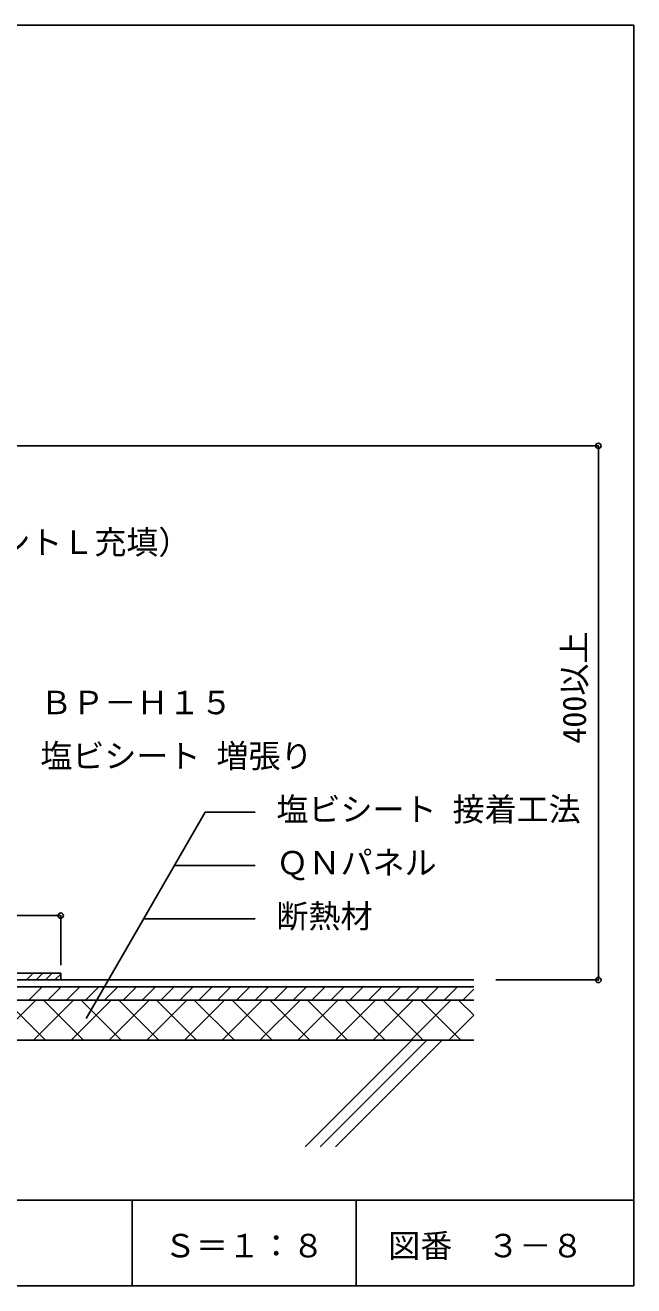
# Model space of a CAD drawing. Units: millimetres, scale not verified. Extents: x -585 to 695, y -1008 to 960.
# Drawn here: x 239 to 695, y 16 to 960 of the extents above; entities that cross this region are included whole.
import ezdxf
from ezdxf.enums import TextEntityAlignment as Align

# ---------------------------------------------------------------- set-up
doc = ezdxf.new("R2010")
doc.units = ezdxf.units.MM
doc.header["$LTSCALE"] = 8
doc.header["$PDMODE"] = 32
doc.header["$PDSIZE"] = 4
for name, color, linetype in [('4-2', 7, 'Continuous'), ('4-4', 2, 'Continuous'), ('4-A', 7, 'Continuous'), ('4-B', 7, 'Continuous'), ('4-D', 4, 'Continuous'), ('4-E', 4, 'Continuous'), ('F-2', 7, 'Continuous'), ('F-5', 6, 'Continuous'), ('F-7', 1, 'Continuous'), ('F-A', 7, 'Continuous')]:
    doc.layers.add(name, color=color, linetype=linetype)
doc.styles.add('HG丸ｺﾞｼｯｸM-PRO', font='')
doc.styles.add('ＭＳ ゴシック', font='')
doc.styles.get('HG丸ｺﾞｼｯｸM-PRO').set_extended_font_data('HG丸ｺﾞｼｯｸM-PRO')
doc.styles.get('ＭＳ ゴシック').set_extended_font_data('MS Gothic')

msp = doc.modelspace()

# ---------------------------------------------------------------- linework, layer by layer
at = {"layer": '4-2'}
for p, q in [((-209.232, 240.372), (575.193, 240.372)), ((-188.232, 245.372), (265.768, 245.372)), ((-209.232, 230.372), (575.193, 230.372)), ((-234.232, 200.372), (575.193, 200.372))]:
    msp.add_line(p, q, dxfattribs=at)
at = {"layer": '4-4', "color": 7}
for p, q in [((668.673, 645.372), (-179.913, 645.372)), ((668.673, 245.372), (668.673, 645.372)), ((668.673, 245.372), (591.719, 245.372))]:
    msp.add_line(p, q, dxfattribs=at)
at = {"layer": '4-4'}
for p, q in [((165.768, 250.372), (265.768, 250.372)), ((265.768, 250.372), (265.768, 245.372)), ((265.768, 245.372), (575.193, 245.372))]:
    msp.add_line(p, q, dxfattribs=at)
at = {"layer": '4-4', "color": 1}
for p in [(668.673, 645.372), (668.673, 245.372)]:
    msp.add_point(p, dxfattribs=at)
at = {"layer": '4-A'}
for p, q in [((284.775, 216.452), (374.063, 371.104)), ((411.375, 371.104), (374.063, 371.104)), ((411.375, 331.104), (350.969, 331.104)), ((411.375, 291.104), (327.875, 291.104))]:
    msp.add_line(p, q, dxfattribs=at)
at = {"layer": '4-B'}
for p, q in [((165.768, 293.594), (265.768, 293.594)), ((265.768, 293.594), (265.768, 256.411))]:
    msp.add_line(p, q, dxfattribs=at)
at = {"layer": '4-B', "color": 1}
msp.add_point((265.768, 293.594), dxfattribs=at)
at = {"layer": '4-D'}
for p, q in [((240.164, 245.372), (245.164, 250.372)), ((247.235, 245.372), (252.235, 250.372)), ((254.306, 245.372), (259.306, 250.372)), ((261.377, 245.372), (265.768, 249.763)), ((241.865, 230.372), (251.865, 240.372)), ((256.007, 230.372), (266.007, 240.372)), ((270.15, 230.372), (280.15, 240.372)), ((284.292, 230.372), (294.292, 240.372)), ((298.434, 230.372), (308.434, 240.372)), ((312.576, 230.372), (322.576, 240.372)), ((326.718, 230.372), (336.718, 240.372)), ((340.86, 230.372), (350.86, 240.372)), ((355.002, 230.372), (365.002, 240.372)), ((369.145, 230.372), (379.145, 240.372)), ((383.287, 230.372), (393.287, 240.372)), ((397.429, 230.372), (407.429, 240.372)), ((411.571, 230.372), (421.571, 240.372)), ((425.713, 230.372), (435.713, 240.372)), ((439.855, 230.372), (449.855, 240.372)), ((453.997, 230.372), (463.997, 240.372)), ((468.139, 230.372), (478.139, 240.372)), ((482.282, 230.372), (492.282, 240.372)), ((496.424, 230.372), (506.424, 240.372)), ((510.566, 230.372), (520.566, 240.372)), ((524.708, 230.372), (534.708, 240.372)), ((538.85, 230.372), (548.85, 240.372)), ((552.992, 230.372), (562.992, 240.372)), ((567.134, 230.372), (575.193, 238.431)), ((247.076, 230.372), (217.076, 200.372)), ((254.437, 200.372), (224.437, 230.372)), ((275.36, 230.372), (245.36, 200.372)), ((282.721, 200.372), (252.721, 230.372)), ((303.645, 230.372), (273.645, 200.372)), ((311.006, 200.372), (281.006, 230.372)), ((331.929, 230.372), (301.929, 200.372)), ((339.29, 200.372), (309.29, 230.372)), ((360.213, 230.372), (330.213, 200.372)), ((367.574, 200.372), (337.574, 230.372)), ((388.497, 230.372), (358.497, 200.372)), ((395.858, 200.372), (365.858, 230.372)), ((416.782, 230.372), (386.782, 200.372)), ((424.143, 200.372), (394.143, 230.372)), ((445.066, 230.372), (415.066, 200.372)), ((452.427, 200.372), (422.427, 230.372)), ((473.35, 230.372), (443.35, 200.372)), ((480.711, 200.372), (450.711, 230.372)), ((501.634, 230.372), (471.634, 200.372)), ((508.996, 200.372), (478.996, 230.372)), ((529.919, 230.372), (499.919, 200.372)), ((537.28, 200.372), (507.28, 230.372)), ((558.203, 230.372), (528.203, 200.372)), ((565.564, 200.372), (535.564, 230.372)), ((575.193, 219.027), (563.848, 230.372)), ((575.193, 219.078), (556.487, 200.372))]:
    msp.add_line(p, q, dxfattribs=at)
at = {"layer": '4-E'}
for p, q in [((448.909, 120.372), (528.909, 200.372)), ((460.222, 120.372), (540.222, 200.372)), ((471.536, 120.372), (551.536, 200.372))]:
    msp.add_line(p, q, dxfattribs=at)
at = {"layer": 'F-2'}
for p, q in [((319.193, 80.372), (319.193, 16.372)), ((487.193, 80.372), (487.193, 16.372))]:
    msp.add_line(p, q, dxfattribs=at)
at = {"layer": 'F-5'}
msp.add_line((-584.807, 80.372), (695.193, 80.372), dxfattribs=at)
at = {"layer": 'F-7'}
for p, q in [((-584.807, 960.372), (695.193, 960.372)), ((695.193, 960.372), (695.193, 16.372)), ((-584.807, 16.372), (695.193, 16.372))]:
    msp.add_line(p, q, dxfattribs=at)

# ---------------------------------------------------------------- texts
at = {"layer": '4-4', "color": 7, "style": 'ＭＳ ゴシック'}
msp.add_text('400以上', height=17.6, rotation=90, dxfattribs=at).set_placement((664.673, 422.372), align=Align.BOTTOM_LEFT)
at = {"layer": '4-A', "style": 'ＭＳ ゴシック'}
for s, p in [('Ｋ－８（ホルダー内、ロンシーラントＬ充填）', (-141.176, 559.104)), ('ＢＰ－Ｈ１５', (250.437, 439.104)), ('塩ビシート 増張り', (250.437, 399.104)), ('塩ビシート 接着工法', (427.375, 359.104)), ('ＱＮパネル', (427.375, 319.104)), ('断熱材', (427.375, 279.104))]:
    msp.add_text(s, height=17.6, dxfattribs=at).set_placement(p, align=Align.BOTTOM_LEFT)
at = {"layer": 'F-A', "style": 'HG丸ｺﾞｼｯｸM-PRO'}
for s, p in [('図番', (511.193, 32.372)), ('Ｓ＝１：８', (343.193, 32.372)), ('３－８', (585.462, 32.372))]:
    msp.add_text(s, height=17.6, dxfattribs=at).set_placement(p, align=Align.BOTTOM_LEFT)

doc.saveas('drawing.dxf')
